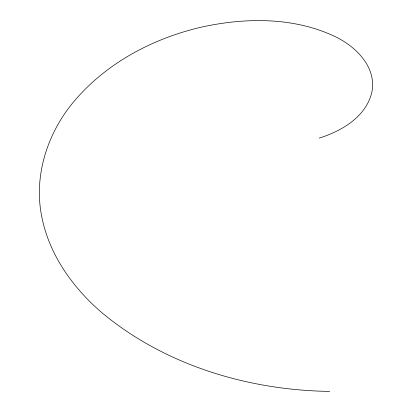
<?xml version="1.0" encoding="UTF-8"?>
<svg xmlns="http://www.w3.org/2000/svg" width="412" height="412" viewBox="0 0 412 412"><rect width="100%" height="100%" fill="white"/><g stroke="black" fill="none" stroke-linecap="round" stroke-linejoin="round"><path stroke-width="0.62" d="M319.192 138.108C341.924 131.042 366.659 116.452 372.015 91.423C376.465 66.636 355.484 46.226 334.899 36.488C293.128 16.717 244.491 17.489 200.211 27.403C153.429 38.527 108.588 61.955 76.617 98.396C48.163 130.377 32.929 175.224 41.973 217.706C49.584 255.358 73.115 287.967 101.852 312.662C164.98 365.305 248.24 390.267 329.672 391.4"/></g></svg>
